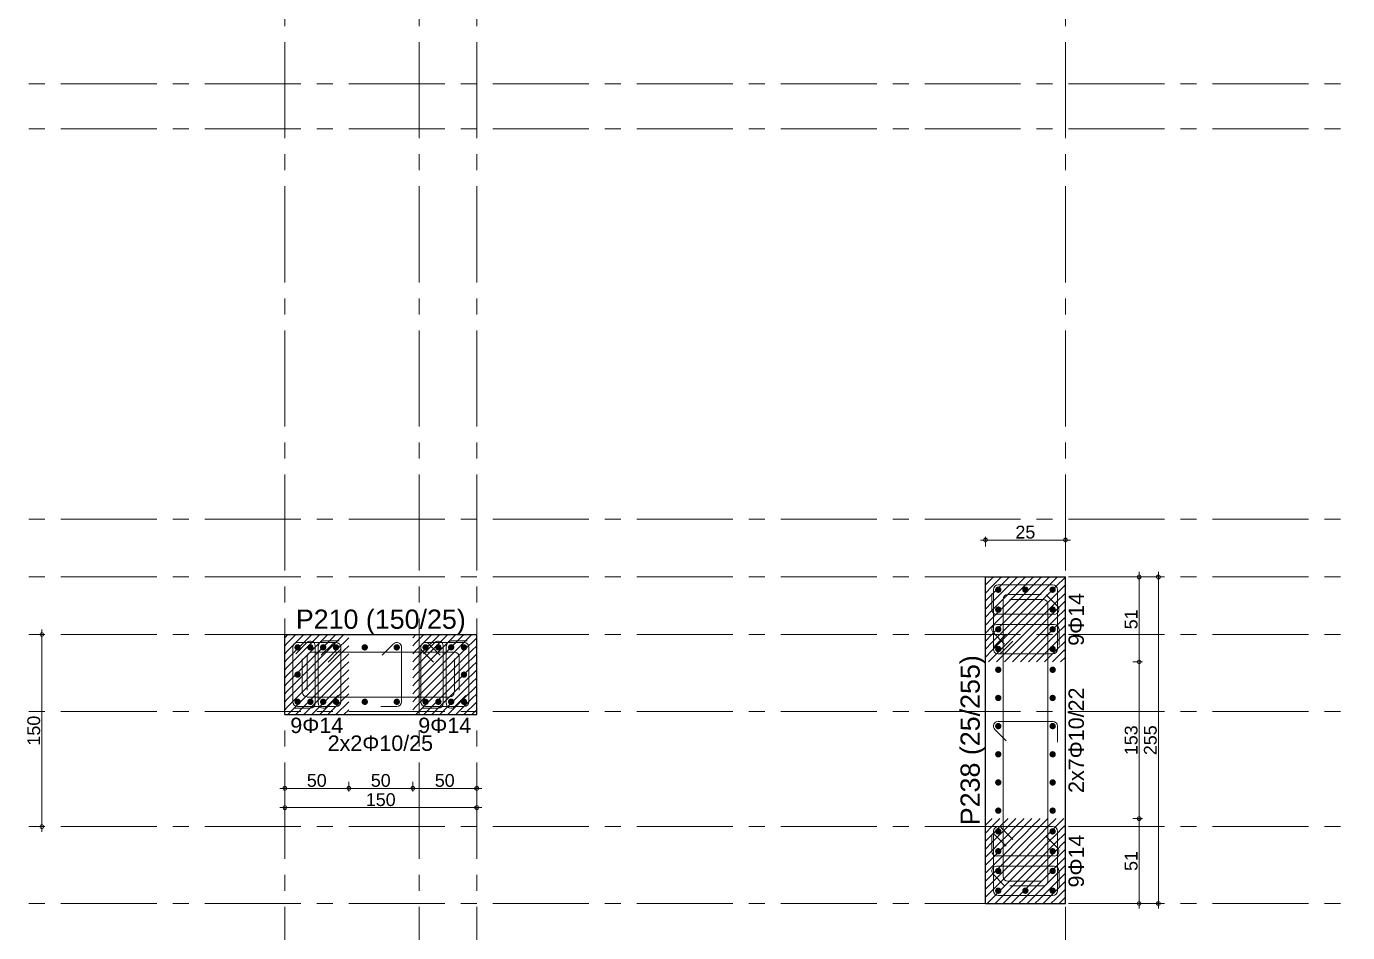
# Model space of a CAD drawing. Header units: millimetres. Extents: x 2232 to 85269, y -3593 to 5869.
# Drawn here: x 29438 to 30471, y 4454 to 5161 of the extents above; entities that cross this region are included whole.
import ezdxf

# ---------------------------------------------------------------- set-up
doc = ezdxf.new("R2010")
doc.units = ezdxf.units.MM
doc.linetypes.add('CENTER2', pattern=[112.5, 75, -12.5, 12.5, -12.5])
doc.linetypes.add('DASHDOT2', pattern=[12.7, 6.35, -3.175, 0, -3.175])
doc.layers.add('aks', color=251, linetype='DASHDOT2', lineweight=35)
for name, color, linetype in [('Donatı Yazısı', 7, 'Continuous'), ('Donatı Çizgisi', 7, 'Continuous'), ('Kolon', 7, 'Continuous'), ('Ölçülendirme', 7, 'Continuous')]:
    doc.layers.add(name, color=color, linetype=linetype)
doc.styles.add('arial_1_18', font='arial.ttf', dxfattribs={"height": 0.2})

# ---------------------------------------------------------------- blocks, each defined once
blk = doc.blocks.new('IDE999Entity6899')
at = {"layer": 'aks', "color": 250, "linetype": 'CENTER2', "lineweight": 5}
blk.add_lwpolyline([(19227.5, 200), (19227.5, 2530)], dxfattribs=at)
blk = doc.blocks.new('IDE999Entity6906')
at = {"layer": 'aks', "color": 250, "linetype": 'CENTER2', "lineweight": 5}
blk.add_lwpolyline([(19732.5, 200), (19732.5, 2530)], dxfattribs=at)
blk = doc.blocks.new('IDE999Entity6907')
at = {"layer": 'aks', "color": 250, "linetype": 'CENTER2', "lineweight": 5}
blk.add_lwpolyline([(19122.5, 200), (19122.5, 2530)], dxfattribs=at)
blk = doc.blocks.new('IDE999Entity6908')
at = {"layer": 'aks', "color": 250, "linetype": 'CENTER2', "lineweight": 5}
blk.add_lwpolyline([(19272.5, 200), (19272.5, 2530)], dxfattribs=at)

msp = doc.modelspace()

# ---------------------------------------------------------------- hatches: boundary and pattern name
at = {"layer": 'Donatı Çizgisi', "linetype": 'Continuous', "lineweight": 5}
h = msp.add_hatch(color=5, dxfattribs=at)
edge = h.paths.add_edge_path(flags=0)
edge.add_arc((30197.7, 4721.4), 2.5, 0, 360)
h = msp.add_hatch(color=5, dxfattribs=at)
edge = h.paths.add_edge_path(flags=0)
edge.add_arc((30218.9, 4721.4), 2.5, 0, 360)
h = msp.add_hatch(color=5, dxfattribs=at)
edge = h.paths.add_edge_path(flags=0)
edge.add_arc((30240.2, 4721.4), 2.5, 0, 360)
h = msp.add_hatch(color=5, dxfattribs=at)
edge = h.paths.add_edge_path(flags=0)
edge.add_arc((30197.7, 4705.9), 2.5, 0, 360)
h = msp.add_hatch(color=5, dxfattribs=at)
edge = h.paths.add_edge_path(flags=0)
edge.add_arc((30240.2, 4705.9), 2.5, 0, 360)
h = msp.add_hatch(color=5, dxfattribs=at)
edge = h.paths.add_edge_path(flags=0)
edge.add_arc((30197.7, 4690.5), 2.5, 0, 360)
h = msp.add_hatch(color=5, dxfattribs=at)
edge = h.paths.add_edge_path(flags=0)
edge.add_arc((30240.2, 4690.5), 2.5, 0, 360)
h = msp.add_hatch(color=5, dxfattribs=at)
edge = h.paths.add_edge_path(flags=0)
edge.add_arc((29650.2, 4676.4), 2.5, 0, 360)
h = msp.add_hatch(color=5, dxfattribs=at)
edge = h.paths.add_edge_path(flags=0)
edge.add_arc((29660.2, 4676.4), 2.5, 0, 360)
h = msp.add_hatch(color=5, dxfattribs=at)
edge = h.paths.add_edge_path(flags=0)
edge.add_arc((29670.2, 4676.4), 2.5, 0, 360)
h = msp.add_hatch(color=5, dxfattribs=at)
edge = h.paths.add_edge_path(flags=0)
edge.add_arc((29680.2, 4676.4), 2.5, 0, 360)
h = msp.add_hatch(color=5, dxfattribs=at)
edge = h.paths.add_edge_path(flags=0)
edge.add_arc((29702.7, 4676.4), 2.5, 0, 360)
h = msp.add_hatch(color=5, dxfattribs=at)
edge = h.paths.add_edge_path(flags=0)
edge.add_arc((29727.7, 4676.4), 2.5, 0, 360)
h = msp.add_hatch(color=5, dxfattribs=at)
edge = h.paths.add_edge_path(flags=0)
edge.add_arc((29750.2, 4676.4), 2.5, 0, 360)
h = msp.add_hatch(color=5, dxfattribs=at)
edge = h.paths.add_edge_path(flags=0)
edge.add_arc((29760.2, 4676.4), 2.5, 0, 360)
h = msp.add_hatch(color=5, dxfattribs=at)
edge = h.paths.add_edge_path(flags=0)
edge.add_arc((29770.2, 4676.4), 2.5, 0, 360)
h = msp.add_hatch(color=5, dxfattribs=at)
edge = h.paths.add_edge_path(flags=0)
edge.add_arc((29780.2, 4676.4), 2.5, 0, 360)
h = msp.add_hatch(color=5, dxfattribs=at)
edge = h.paths.add_edge_path(flags=0)
edge.add_arc((30197.7, 4675.1), 2.5, 0, 360)
h = msp.add_hatch(color=5, dxfattribs=at)
edge = h.paths.add_edge_path(flags=0)
edge.add_arc((30240.2, 4675.1), 2.5, 0, 360)
h = msp.add_hatch(color=5, dxfattribs=at)
edge = h.paths.add_edge_path(flags=0)
edge.add_arc((29650.2, 4655.1), 2.5, 0, 360)
h = msp.add_hatch(color=5, dxfattribs=at)
edge = h.paths.add_edge_path(flags=0)
edge.add_arc((29780.2, 4655.1), 2.5, 0, 360)
h = msp.add_hatch(color=5, dxfattribs=at)
edge = h.paths.add_edge_path(flags=0)
edge.add_arc((30197.7, 4658.9), 2.5, 0, 360)
h = msp.add_hatch(color=5, dxfattribs=at)
edge = h.paths.add_edge_path(flags=0)
edge.add_arc((30240.2, 4658.9), 2.5, 0, 360)
h = msp.add_hatch(color=5, dxfattribs=at)
edge = h.paths.add_edge_path(flags=0)
edge.add_arc((29650.2, 4633.9), 2.5, 0, 360)
h = msp.add_hatch(color=5, dxfattribs=at)
edge = h.paths.add_edge_path(flags=0)
edge.add_arc((29660.2, 4633.9), 2.5, 0, 360)
h = msp.add_hatch(color=5, dxfattribs=at)
edge = h.paths.add_edge_path(flags=0)
edge.add_arc((29670.2, 4633.9), 2.5, 0, 360)
h = msp.add_hatch(color=5, dxfattribs=at)
edge = h.paths.add_edge_path(flags=0)
edge.add_arc((29680.2, 4633.9), 2.5, 0, 360)
h = msp.add_hatch(color=5, dxfattribs=at)
edge = h.paths.add_edge_path(flags=0)
edge.add_arc((29702.7, 4633.9), 2.5, 0, 360)
h = msp.add_hatch(color=5, dxfattribs=at)
edge = h.paths.add_edge_path(flags=0)
edge.add_arc((29727.7, 4633.9), 2.5, 0, 360)
h = msp.add_hatch(color=5, dxfattribs=at)
edge = h.paths.add_edge_path(flags=0)
edge.add_arc((29750.2, 4633.9), 2.5, 0, 360)
h = msp.add_hatch(color=5, dxfattribs=at)
edge = h.paths.add_edge_path(flags=0)
edge.add_arc((29760.2, 4633.9), 2.5, 0, 360)
h = msp.add_hatch(color=5, dxfattribs=at)
edge = h.paths.add_edge_path(flags=0)
edge.add_arc((29770.2, 4633.9), 2.5, 0, 360)
h = msp.add_hatch(color=5, dxfattribs=at)
edge = h.paths.add_edge_path(flags=0)
edge.add_arc((29780.2, 4633.9), 2.5, 0, 360)
h = msp.add_hatch(color=5, dxfattribs=at)
edge = h.paths.add_edge_path(flags=0)
edge.add_arc((30197.7, 4636.9), 2.5, 0, 360)
h = msp.add_hatch(color=5, dxfattribs=at)
edge = h.paths.add_edge_path(flags=0)
edge.add_arc((30240.2, 4636.9), 2.5, 0, 360)
h = msp.add_hatch(color=5, dxfattribs=at)
edge = h.paths.add_edge_path(flags=0)
edge.add_arc((30197.7, 4614.9), 2.5, 0, 360)
h = msp.add_hatch(color=5, dxfattribs=at)
edge = h.paths.add_edge_path(flags=0)
edge.add_arc((30240.2, 4614.9), 2.5, 0, 360)
h = msp.add_hatch(color=5, dxfattribs=at)
edge = h.paths.add_edge_path(flags=0)
edge.add_arc((30197.7, 4592.9), 2.5, 0, 360)
h = msp.add_hatch(color=5, dxfattribs=at)
edge = h.paths.add_edge_path(flags=0)
edge.add_arc((30240.2, 4592.9), 2.5, 0, 360)
h = msp.add_hatch(color=5, dxfattribs=at)
edge = h.paths.add_edge_path(flags=0)
edge.add_arc((30197.7, 4570.9), 2.5, 0, 360)
h = msp.add_hatch(color=5, dxfattribs=at)
edge = h.paths.add_edge_path(flags=0)
edge.add_arc((30240.2, 4570.9), 2.5, 0, 360)
h = msp.add_hatch(color=5, dxfattribs=at)
edge = h.paths.add_edge_path(flags=0)
edge.add_arc((30197.7, 4548.9), 2.5, 0, 360)
h = msp.add_hatch(color=5, dxfattribs=at)
edge = h.paths.add_edge_path(flags=0)
edge.add_arc((30240.2, 4548.9), 2.5, 0, 360)
h = msp.add_hatch(color=5, dxfattribs=at)
edge = h.paths.add_edge_path(flags=0)
edge.add_arc((30197.7, 4532.7), 2.5, 0, 360)
h = msp.add_hatch(color=5, dxfattribs=at)
edge = h.paths.add_edge_path(flags=0)
edge.add_arc((30240.2, 4532.7), 2.5, 0, 360)
h = msp.add_hatch(color=5, dxfattribs=at)
edge = h.paths.add_edge_path(flags=0)
edge.add_arc((30197.7, 4517.2), 2.5, 0, 360)
h = msp.add_hatch(color=5, dxfattribs=at)
edge = h.paths.add_edge_path(flags=0)
edge.add_arc((30240.2, 4517.2), 2.5, 0, 360)
h = msp.add_hatch(color=5, dxfattribs=at)
edge = h.paths.add_edge_path(flags=0)
edge.add_arc((30197.7, 4501.8), 2.5, 0, 360)
h = msp.add_hatch(color=5, dxfattribs=at)
edge = h.paths.add_edge_path(flags=0)
edge.add_arc((30240.2, 4501.8), 2.5, 0, 360)
h = msp.add_hatch(color=5, dxfattribs=at)
edge = h.paths.add_edge_path(flags=0)
edge.add_arc((30197.7, 4486.4), 2.5, 0, 360)
h = msp.add_hatch(color=5, dxfattribs=at)
edge = h.paths.add_edge_path(flags=0)
edge.add_arc((30218.9, 4486.4), 2.5, 0, 360)
h = msp.add_hatch(color=5, dxfattribs=at)
edge = h.paths.add_edge_path(flags=0)
edge.add_arc((30240.2, 4486.4), 2.5, 0, 360)

# ---------------------------------------------------------------- linework, layer by layer
at = {"layer": 'aks', "color": 250, "linetype": 'CENTER2', "lineweight": 5}
for points in [[(28790.2, 5116.4), (32050.2, 5116.4)], [(28790.2, 5081.4), (32050.2, 5081.4)], [(28790.2, 4776.4), (32050.2, 4776.4)], [(28790.2, 4731.4), (32050.2, 4731.4)], [(28790.2, 4686.4), (32050.2, 4686.4)], [(28790.2, 4626.4), (32050.2, 4626.4)], [(28790.2, 4536.4), (32050.2, 4536.4)], [(28790.2, 4476.4), (32050.2, 4476.4)]]:
    msp.add_lwpolyline(points, dxfattribs=at)
at = {"layer": 'Donatı Çizgisi', "color": 1, "linetype": 'Continuous', "lineweight": 5}
for points in [[(30192.7, 4705.9), (30192.7, 4718.4)], [(30201.4, 4497.6), (30201.4, 4713.9)], [(30205.2, 4717.6), (30231.2, 4717.6)], [(30232.7, 4713.9), (30206.7, 4713.9)], [(30235.2, 4717.4), (30244.1, 4708.6)], [(30236.4, 4493.9), (30236.4, 4710.1)], [(30241.4, 4702.2), (30196.4, 4702.2)], [(30202.6, 4679), (30193.8, 4687.9)], [(30196.4, 4694.3), (30241.4, 4694.3)], [(30245.2, 4690.5), (30245.2, 4678)], [(29648.7, 4671.4), (29657.5, 4680.3)], [(29663.9, 4677.6), (29663.9, 4632.6)], [(29666.4, 4632.6), (29666.4, 4677.6)], [(29670.2, 4681.4), (29682.7, 4681.4)], [(29716.2, 4670.2), (29725, 4679)], [(29748.7, 4671.4), (29757.5, 4680.3)], [(29763.9, 4677.6), (29763.9, 4632.6)], [(29766.4, 4632.6), (29766.4, 4677.6)], [(29770.2, 4681.4), (29782.7, 4681.4)], [(29653.9, 4667.4), (29653.9, 4641.4)], [(29657.7, 4642.9), (29657.7, 4668.9)], [(29661.4, 4672.6), (29772.7, 4672.6)], [(29731.4, 4676.4), (29731.4, 4633.9)], [(29772.7, 4641.4), (29772.7, 4667.4)], [(29776.4, 4668.9), (29776.4, 4642.9)], [(29657.7, 4637.6), (29768.9, 4637.6)], [(29681.6, 4638.8), (29672.8, 4630)], [(29781.6, 4638.8), (29772.8, 4630)], [(29660.2, 4628.9), (29647.7, 4628.9)], [(29727.7, 4630.1), (29715.2, 4630.1)], [(29760.2, 4628.9), (29747.7, 4628.9)], [(30197.7, 4618.6), (30240.2, 4618.6)], [(30243.9, 4614.9), (30243.9, 4602.4)], [(30203.8, 4603.4), (30195, 4612.2)], [(30192.7, 4517.2), (30192.7, 4529.7)], [(30235.2, 4528.7), (30244.1, 4519.9)], [(30241.4, 4513.5), (30196.4, 4513.5)], [(30196.4, 4505.6), (30241.4, 4505.6)], [(30245.2, 4501.8), (30245.2, 4489.3)], [(30202.6, 4490.3), (30193.8, 4499.2)], [(30231.2, 4493.9), (30205.2, 4493.9)], [(30206.7, 4490.1), (30232.7, 4490.1)]]:
    msp.add_lwpolyline(points, dxfattribs=at)
at = {"layer": 'Donatı Çizgisi', "color": 5, "linetype": 'Continuous', "lineweight": 5}
for points in [[(30193.9, 4675.1), (30193.9, 4721.4)], [(30197.7, 4725.1), (30240.2, 4725.1)], [(30243.9, 4721.4), (30243.9, 4675.1)], [(29680.2, 4680.1), (29650.2, 4680.1)], [(29677.5, 4679), (29668.7, 4670.2)], [(29750.2, 4680.1), (29780.2, 4680.1)], [(29752.8, 4679), (29761.6, 4670.2)], [(30195, 4677.7), (30203.8, 4686.6)], [(30209.1, 4681.3), (30200.3, 4672.4)], [(29646.4, 4676.4), (29646.4, 4633.9)], [(29674, 4664.9), (29682.8, 4673.7)], [(29683.9, 4633.9), (29683.9, 4676.4)], [(29746.4, 4633.9), (29746.4, 4676.4)], [(29756.3, 4664.9), (29747.5, 4673.7)], [(29783.9, 4676.4), (29783.9, 4633.9)], [(30240.2, 4671.3), (30197.7, 4671.3)], [(29650.2, 4630.1), (29680.2, 4630.1)], [(29780.2, 4630.1), (29750.2, 4630.1)], [(30193.9, 4532.7), (30193.9, 4486.4)], [(30240.2, 4536.4), (30197.7, 4536.4)], [(30209.1, 4526.5), (30200.3, 4535.3)], [(30243.9, 4486.4), (30243.9, 4532.7)], [(30195, 4530), (30203.8, 4521.2)], [(30197.7, 4482.6), (30240.2, 4482.6)]]:
    msp.add_lwpolyline(points, dxfattribs=at)
for centre, start, end in [((30197.7, 4721.4), 90, 180), ((30240.2, 4721.4), 0, 90), ((29650.2, 4676.4), 90, 180), ((29680.2, 4676.4), 0, 135), ((29680.2, 4676.4), 315, 90), ((29750.2, 4676.4), 90, 225), ((29750.2, 4676.4), 45, 180), ((29780.2, 4676.4), 0, 90), ((30197.7, 4675.1), 135, 270), ((30197.7, 4675.1), 180, 315), ((30240.2, 4675.1), 270, 0), ((29650.2, 4633.9), 180, 270), ((29680.2, 4633.9), 270, 0), ((29750.2, 4633.9), 180, 270), ((29780.2, 4633.9), 270, 0), ((30197.7, 4532.7), 45, 180), ((30197.7, 4532.7), 90, 225), ((30240.2, 4532.7), 0, 90), ((30197.7, 4486.4), 180, 270), ((30240.2, 4486.4), 270, 0)]:
    msp.add_arc(centre, 3.75, start, end, dxfattribs=at)
at = {"layer": 'Donatı Çizgisi', "color": 1, "linetype": 'Continuous', "lineweight": 5}
for centre, start, end in [((30205.2, 4713.9), 90, 180), ((30232.7, 4710.1), 0, 90), ((30241.4, 4705.9), 270, 45), ((30196.4, 4705.9), 180, 270), ((30196.4, 4690.5), 90, 225), ((30241.4, 4690.5), 0, 90), ((29660.2, 4677.6), 0, 135), ((29670.2, 4677.6), 90, 180), ((29727.7, 4676.4), 0, 135), ((29760.2, 4677.6), 0, 135), ((29770.2, 4677.6), 90, 180), ((29661.4, 4668.9), 90, 180), ((29772.7, 4668.9), 0, 90), ((29657.7, 4641.4), 180, 270), ((29768.9, 4641.4), 270, 0), ((29660.2, 4632.6), 270, 0), ((29670.2, 4632.6), 180, 315), ((29727.7, 4633.9), 270, 0), ((29760.2, 4632.6), 270, 0), ((29770.2, 4632.6), 180, 315), ((30197.7, 4614.9), 90, 225), ((30240.2, 4614.9), 0, 90), ((30196.4, 4517.2), 180, 270), ((30241.4, 4517.2), 270, 45), ((30196.4, 4501.8), 90, 225), ((30241.4, 4501.8), 0, 90), ((30205.2, 4497.6), 180, 270), ((30232.7, 4493.9), 270, 0)]:
    msp.add_arc(centre, 3.75, start, end, dxfattribs=at)
at = {"layer": 'Kolon', "color": 251, "linetype": 'Continuous', "lineweight": -3}
for points in [[(30187.7, 4731.3), (30187.7, 4731.4)], [(30187.7, 4725.1), (30192.7, 4730.1)], [(30192.7, 4723.9), (30200.2, 4731.4)], [(30192.7, 4730.1), (30193.9, 4731.4)], [(30198.9, 4723.9), (30205.2, 4730.1)], [(30205.2, 4723.9), (30212.7, 4731.4)], [(30205.2, 4730.1), (30206.4, 4731.4)], [(30211.4, 4723.9), (30217.7, 4730.1)], [(30217.7, 4723.9), (30225.2, 4731.4)], [(30217.7, 4730.1), (30218.9, 4731.4)], [(30223.9, 4723.9), (30230.2, 4730.1)], [(30230.2, 4723.9), (30237.7, 4731.4)], [(30230.2, 4730.1), (30231.4, 4731.4)], [(30236.4, 4723.9), (30242.7, 4730.1)], [(30242.7, 4730.1), (30243.9, 4731.4)], [(30242.7, 4723.9), (30250.2, 4731.3)], [(30187.7, 4718.8), (30192.7, 4723.9)], [(30192.7, 4711.4), (30205.2, 4723.9)], [(30192.7, 4717.6), (30198.9, 4723.9)], [(30205.2, 4711.4), (30217.7, 4723.9)], [(30205.2, 4717.6), (30211.4, 4723.9)], [(30217.7, 4711.4), (30230.2, 4723.9)], [(30217.7, 4717.6), (30223.9, 4723.9)], [(30230.2, 4711.4), (30242.7, 4723.9)], [(30230.2, 4717.6), (30236.4, 4723.9)], [(30242.7, 4717.6), (30248.9, 4723.9)], [(30242.7, 4711.4), (30250.2, 4718.8)], [(30248.9, 4723.9), (30250.2, 4725.1)], [(30187.7, 4712.6), (30192.7, 4717.6)], [(30187.7, 4706.3), (30192.7, 4711.4)], [(30192.7, 4698.9), (30205.2, 4711.4)], [(30192.7, 4705.1), (30198.9, 4711.4)], [(30198.9, 4711.4), (30205.2, 4717.6)], [(30205.2, 4698.9), (30217.7, 4711.4)], [(30205.2, 4705.1), (30211.4, 4711.4)], [(30211.4, 4711.4), (30217.7, 4717.6)], [(30217.7, 4698.9), (30230.2, 4711.4)], [(30217.7, 4705.1), (30223.9, 4711.4)], [(30223.9, 4711.4), (30230.2, 4717.6)], [(30230.2, 4698.9), (30242.7, 4711.4)], [(30230.2, 4705.1), (30236.4, 4711.4)], [(30236.4, 4711.4), (30242.7, 4717.6)], [(30242.7, 4705.1), (30248.9, 4711.4)], [(30248.9, 4711.4), (30250.2, 4712.6)], [(30187.7, 4700.1), (30192.7, 4705.1)], [(30187.7, 4693.8), (30192.7, 4698.9)], [(30192.7, 4686.4), (30205.2, 4698.9)], [(30192.7, 4692.6), (30198.9, 4698.9)], [(30198.9, 4698.9), (30205.2, 4705.1)], [(30205.2, 4686.4), (30217.7, 4698.9)], [(30205.2, 4692.6), (30211.4, 4698.9)], [(30211.4, 4698.9), (30217.7, 4705.1)], [(30217.7, 4686.4), (30230.2, 4698.9)], [(30217.7, 4692.6), (30223.9, 4698.9)], [(30223.9, 4698.9), (30230.2, 4705.1)], [(30230.2, 4686.4), (30242.7, 4698.9)], [(30230.2, 4692.6), (30236.4, 4698.9)], [(30236.4, 4698.9), (30242.7, 4705.1)], [(30242.7, 4698.9), (30250.2, 4706.3)], [(30242.7, 4692.6), (30248.9, 4698.9)], [(30248.9, 4698.9), (30250.2, 4700.1)], [(30187.7, 4687.6), (30192.7, 4692.6)], [(30198.9, 4686.4), (30205.2, 4692.6)], [(30211.4, 4686.4), (30217.7, 4692.6)], [(30223.9, 4686.4), (30230.2, 4692.6)], [(30236.4, 4686.4), (30242.7, 4692.6)], [(30242.7, 4686.4), (30250.2, 4693.8)], [(30248.9, 4686.4), (30250.2, 4687.6)], [(29640.2, 4683.8), (29642.7, 4686.4)], [(29640.2, 4677.6), (29642.7, 4680.1)], [(29642.7, 4673.9), (29655.2, 4686.4)], [(29642.7, 4680.1), (29648.9, 4686.4)], [(29648.9, 4673.9), (29655.2, 4680.1)], [(29655.2, 4673.9), (29667.7, 4686.4)], [(29655.2, 4680.1), (29661.4, 4686.4)], [(29661.4, 4673.9), (29667.7, 4680.1)], [(29667.7, 4673.9), (29680.2, 4686.4)], [(29667.7, 4680.1), (29673.9, 4686.4)], [(29673.9, 4673.9), (29680.2, 4680.1)], [(29680.2, 4680.1), (29686.4, 4686.4)], [(29680.2, 4673.9), (29690.2, 4683.8)], [(29686.4, 4673.9), (29690.2, 4677.6)], [(29740.2, 4683.8), (29742.7, 4686.4)], [(29740.2, 4677.6), (29742.7, 4680.1)], [(29742.7, 4673.9), (29755.2, 4686.4)], [(29742.7, 4680.1), (29748.9, 4686.4)], [(29748.9, 4673.9), (29755.2, 4680.1)], [(29755.2, 4673.9), (29767.7, 4686.4)], [(29755.2, 4680.1), (29761.4, 4686.4)], [(29761.4, 4673.9), (29767.7, 4680.1)], [(29767.7, 4673.9), (29780.2, 4686.4)], [(29767.7, 4680.1), (29773.9, 4686.4)], [(29773.9, 4673.9), (29780.2, 4680.1)], [(29780.2, 4680.1), (29786.4, 4686.4)], [(29780.2, 4673.9), (29790.2, 4683.8)], [(29786.4, 4673.9), (29790.2, 4677.6)], [(30187.7, 4681.3), (30192.7, 4686.4)], [(30187.7, 4675.1), (30192.7, 4680.1)], [(30192.7, 4673.9), (30205.2, 4686.4)], [(30192.7, 4680.1), (30198.9, 4686.4)], [(30198.9, 4673.9), (30205.2, 4680.1)], [(30205.2, 4673.9), (30217.7, 4686.4)], [(30205.2, 4680.1), (30211.4, 4686.4)], [(30211.4, 4673.9), (30217.7, 4680.1)], [(30217.7, 4673.9), (30230.2, 4686.4)], [(30217.7, 4680.1), (30223.9, 4686.4)], [(30223.9, 4673.9), (30230.2, 4680.1)], [(30230.2, 4673.9), (30242.7, 4686.4)], [(30230.2, 4680.1), (30236.4, 4686.4)], [(30236.4, 4673.9), (30242.7, 4680.1)], [(30242.7, 4680.1), (30248.9, 4686.4)], [(30242.7, 4673.9), (30250.2, 4681.3)], [(29640.2, 4671.3), (29642.7, 4673.9)], [(29640.2, 4665.1), (29642.7, 4667.6)], [(29642.7, 4661.4), (29655.2, 4673.9)], [(29642.7, 4667.6), (29648.9, 4673.9)], [(29648.9, 4661.4), (29655.2, 4667.6)], [(29655.2, 4661.4), (29667.7, 4673.9)], [(29655.2, 4667.6), (29661.4, 4673.9)], [(29661.4, 4661.4), (29667.7, 4667.6)], [(29667.7, 4661.4), (29680.2, 4673.9)], [(29667.7, 4667.6), (29673.9, 4673.9)], [(29673.9, 4661.4), (29680.2, 4667.6)], [(29680.2, 4667.6), (29686.4, 4673.9)], [(29680.2, 4661.4), (29690.2, 4671.3)], [(29740.2, 4671.3), (29742.7, 4673.9)], [(29740.2, 4665.1), (29742.7, 4667.6)], [(29742.7, 4661.4), (29755.2, 4673.9)], [(29742.7, 4667.6), (29748.9, 4673.9)], [(29748.9, 4661.4), (29755.2, 4667.6)], [(29755.2, 4661.4), (29767.7, 4673.9)], [(29755.2, 4667.6), (29761.4, 4673.9)], [(29761.4, 4661.4), (29767.7, 4667.6)], [(29767.7, 4661.4), (29780.2, 4673.9)], [(29767.7, 4667.6), (29773.9, 4673.9)], [(29773.9, 4661.4), (29780.2, 4667.6)], [(29780.2, 4667.6), (29786.4, 4673.9)], [(29780.2, 4661.4), (29790.2, 4671.3)], [(30187.7, 4668.8), (30192.7, 4673.9)], [(30190.1, 4665.1), (30192.7, 4667.6)], [(30192.7, 4667.6), (30198.9, 4673.9)], [(30196.4, 4665.1), (30205.2, 4673.9)], [(30202.6, 4665.1), (30205.2, 4667.6)], [(30205.2, 4667.6), (30211.4, 4673.9)], [(30208.9, 4665.1), (30217.7, 4673.9)], [(30215.1, 4665.1), (30217.7, 4667.6)], [(30217.7, 4667.6), (30223.9, 4673.9)], [(30221.4, 4665.1), (30230.2, 4673.9)], [(30227.6, 4665.1), (30230.2, 4667.6)], [(30230.2, 4667.6), (30236.4, 4673.9)], [(30233.9, 4665.1), (30242.7, 4673.9)], [(30240.1, 4665.1), (30242.7, 4667.6)], [(30242.7, 4667.6), (30248.9, 4673.9)], [(30246.4, 4665.1), (30250.2, 4668.8)], [(30248.9, 4673.9), (30250.2, 4675.1)], [(29640.2, 4658.8), (29642.7, 4661.4)], [(29642.7, 4648.9), (29655.2, 4661.4)], [(29642.7, 4655.1), (29648.9, 4661.4)], [(29655.2, 4648.9), (29667.7, 4661.4)], [(29655.2, 4655.1), (29661.4, 4661.4)], [(29667.7, 4648.9), (29680.2, 4661.4)], [(29667.7, 4655.1), (29673.9, 4661.4)], [(29680.2, 4655.1), (29686.4, 4661.4)], [(29680.2, 4648.9), (29690.2, 4658.8)], [(29686.4, 4661.4), (29690.2, 4665.1)], [(29740.2, 4658.8), (29742.7, 4661.4)], [(29742.7, 4648.9), (29755.2, 4661.4)], [(29742.7, 4655.1), (29748.9, 4661.4)], [(29755.2, 4648.9), (29767.7, 4661.4)], [(29755.2, 4655.1), (29761.4, 4661.4)], [(29767.7, 4648.9), (29780.2, 4661.4)], [(29767.7, 4655.1), (29773.9, 4661.4)], [(29780.2, 4655.1), (29786.4, 4661.4)], [(29780.2, 4648.9), (29790.2, 4658.8)], [(29786.4, 4661.4), (29790.2, 4665.1)], [(29640.2, 4652.6), (29642.7, 4655.1)], [(29640.2, 4646.3), (29642.7, 4648.9)], [(29642.7, 4636.4), (29655.2, 4648.9)], [(29642.7, 4642.6), (29648.9, 4648.9)], [(29648.9, 4648.9), (29655.2, 4655.1)], [(29655.2, 4636.4), (29667.7, 4648.9)], [(29655.2, 4642.6), (29661.4, 4648.9)], [(29661.4, 4648.9), (29667.7, 4655.1)], [(29667.7, 4636.4), (29680.2, 4648.9)], [(29667.7, 4642.6), (29673.9, 4648.9)], [(29673.9, 4648.9), (29680.2, 4655.1)], [(29680.2, 4642.6), (29686.4, 4648.9)], [(29680.2, 4636.4), (29690.2, 4646.3)], [(29686.4, 4648.9), (29690.2, 4652.6)], [(29740.2, 4652.6), (29742.7, 4655.1)], [(29740.2, 4646.3), (29742.7, 4648.9)], [(29742.7, 4636.4), (29755.2, 4648.9)], [(29742.7, 4642.6), (29748.9, 4648.9)], [(29748.9, 4648.9), (29755.2, 4655.1)], [(29755.2, 4636.4), (29767.7, 4648.9)], [(29755.2, 4642.6), (29761.4, 4648.9)], [(29761.4, 4648.9), (29767.7, 4655.1)], [(29767.7, 4636.4), (29780.2, 4648.9)], [(29767.7, 4642.6), (29773.9, 4648.9)], [(29773.9, 4648.9), (29780.2, 4655.1)], [(29780.2, 4642.6), (29786.4, 4648.9)], [(29780.2, 4636.4), (29790.2, 4646.3)], [(29786.4, 4648.9), (29790.2, 4652.6)], [(29640.2, 4640.1), (29642.7, 4642.6)], [(29640.2, 4633.8), (29642.7, 4636.4)], [(29642.7, 4623.9), (29655.2, 4636.4)], [(29642.7, 4630.1), (29648.9, 4636.4)], [(29648.9, 4636.4), (29655.2, 4642.6)], [(29655.2, 4623.9), (29667.7, 4636.4)], [(29655.2, 4630.1), (29661.4, 4636.4)], [(29661.4, 4636.4), (29667.7, 4642.6)], [(29667.7, 4623.9), (29680.2, 4636.4)], [(29667.7, 4630.1), (29673.9, 4636.4)], [(29673.9, 4636.4), (29680.2, 4642.6)], [(29680.2, 4630.1), (29686.4, 4636.4)], [(29686.4, 4636.4), (29690.2, 4640.1)], [(29740.2, 4640.1), (29742.7, 4642.6)], [(29740.2, 4633.8), (29742.7, 4636.4)], [(29742.7, 4623.9), (29755.2, 4636.4)], [(29742.7, 4630.1), (29748.9, 4636.4)], [(29748.9, 4636.4), (29755.2, 4642.6)], [(29755.2, 4623.9), (29767.7, 4636.4)], [(29755.2, 4630.1), (29761.4, 4636.4)], [(29761.4, 4636.4), (29767.7, 4642.6)], [(29767.7, 4623.9), (29780.2, 4636.4)], [(29767.7, 4630.1), (29773.9, 4636.4)], [(29773.9, 4636.4), (29780.2, 4642.6)], [(29780.2, 4630.1), (29786.4, 4636.4)], [(29786.4, 4636.4), (29790.2, 4640.1)], [(29640.2, 4627.6), (29642.7, 4630.1)], [(29648.9, 4623.9), (29655.2, 4630.1)], [(29661.4, 4623.9), (29667.7, 4630.1)], [(29673.9, 4623.9), (29680.2, 4630.1)], [(29680.2, 4623.9), (29690.2, 4633.8)], [(29686.4, 4623.9), (29690.2, 4627.6)], [(29740.2, 4627.6), (29742.7, 4630.1)], [(29748.9, 4623.9), (29755.2, 4630.1)], [(29761.4, 4623.9), (29767.7, 4630.1)], [(29773.9, 4623.9), (29780.2, 4630.1)], [(29780.2, 4623.9), (29790.2, 4633.8)], [(29786.4, 4623.9), (29790.2, 4627.6)], [(29642.7, 4623.9), (29642.7, 4623.9)], [(29648.9, 4623.9), (29648.9, 4623.9)], [(29655.2, 4623.9), (29655.2, 4623.9)], [(29661.4, 4623.9), (29661.4, 4623.9)], [(29667.7, 4623.9), (29667.7, 4623.9)], [(29673.9, 4623.9), (29673.9, 4623.9)], [(29680.2, 4623.9), (29680.2, 4623.9)], [(29686.4, 4623.9), (29686.4, 4623.9)], [(29742.7, 4623.9), (29742.7, 4623.9)], [(29748.9, 4623.9), (29748.9, 4623.9)], [(29755.2, 4623.9), (29755.2, 4623.9)], [(29761.4, 4623.9), (29761.4, 4623.9)], [(29767.7, 4623.9), (29767.7, 4623.9)], [(29773.9, 4623.9), (29773.9, 4623.9)], [(29780.2, 4623.9), (29780.2, 4623.9)], [(29786.4, 4623.9), (29786.4, 4623.9)], [(30187.7, 4537.6), (30192.7, 4542.6)], [(30192.7, 4536.4), (30199, 4542.7)], [(30192.7, 4542.6), (30192.7, 4542.7)], [(30198.9, 4536.4), (30205.2, 4542.6)], [(30205.2, 4536.4), (30211.5, 4542.7)], [(30205.2, 4542.6), (30205.2, 4542.7)], [(30211.4, 4536.4), (30217.7, 4542.6)], [(30217.7, 4536.4), (30224, 4542.7)], [(30217.7, 4542.6), (30217.7, 4542.7)], [(30223.9, 4536.4), (30230.2, 4542.6)], [(30230.2, 4536.4), (30236.5, 4542.7)], [(30230.2, 4542.6), (30230.2, 4542.7)], [(30236.4, 4536.4), (30242.7, 4542.6)], [(30242.7, 4536.4), (30249, 4542.7)], [(30242.7, 4542.6), (30242.7, 4542.7)], [(30187.7, 4531.3), (30192.7, 4536.4)], [(30192.7, 4523.9), (30205.2, 4536.4)], [(30192.7, 4530.1), (30198.9, 4536.4)], [(30205.2, 4523.9), (30217.7, 4536.4)], [(30205.2, 4530.1), (30211.4, 4536.4)], [(30217.7, 4523.9), (30230.2, 4536.4)], [(30217.7, 4530.1), (30223.9, 4536.4)], [(30230.2, 4523.9), (30242.7, 4536.4)], [(30230.2, 4530.1), (30236.4, 4536.4)], [(30242.7, 4530.1), (30248.9, 4536.4)], [(30248.9, 4536.4), (30250.2, 4537.6)], [(30187.7, 4525.1), (30192.7, 4530.1)], [(30187.7, 4518.8), (30192.7, 4523.9)], [(30192.7, 4511.4), (30205.2, 4523.9)], [(30192.7, 4517.6), (30198.9, 4523.9)], [(30198.9, 4523.9), (30205.2, 4530.1)], [(30205.2, 4511.4), (30217.7, 4523.9)], [(30205.2, 4517.6), (30211.4, 4523.9)], [(30211.4, 4523.9), (30217.7, 4530.1)], [(30217.7, 4511.4), (30230.2, 4523.9)], [(30217.7, 4517.6), (30223.9, 4523.9)], [(30223.9, 4523.9), (30230.2, 4530.1)], [(30230.2, 4511.4), (30242.7, 4523.9)], [(30230.2, 4517.6), (30236.4, 4523.9)], [(30236.4, 4523.9), (30242.7, 4530.1)], [(30242.7, 4523.9), (30250.2, 4531.3)], [(30242.7, 4517.6), (30248.9, 4523.9)], [(30248.9, 4523.9), (30250.2, 4525.1)], [(30187.7, 4512.6), (30192.7, 4517.6)], [(30187.7, 4506.3), (30192.7, 4511.4)], [(30192.7, 4498.9), (30205.2, 4511.4)], [(30192.7, 4505.1), (30198.9, 4511.4)], [(30198.9, 4511.4), (30205.2, 4517.6)], [(30205.2, 4498.9), (30217.7, 4511.4)], [(30205.2, 4505.1), (30211.4, 4511.4)], [(30211.4, 4511.4), (30217.7, 4517.6)], [(30217.7, 4498.9), (30230.2, 4511.4)], [(30217.7, 4505.1), (30223.9, 4511.4)], [(30223.9, 4511.4), (30230.2, 4517.6)], [(30230.2, 4498.9), (30242.7, 4511.4)], [(30230.2, 4505.1), (30236.4, 4511.4)], [(30236.4, 4511.4), (30242.7, 4517.6)], [(30242.7, 4511.4), (30250.2, 4518.8)], [(30242.7, 4505.1), (30248.9, 4511.4)], [(30248.9, 4511.4), (30250.2, 4512.6)], [(30187.7, 4500.1), (30192.7, 4505.1)], [(30198.9, 4498.9), (30205.2, 4505.1)], [(30211.4, 4498.9), (30217.7, 4505.1)], [(30223.9, 4498.9), (30230.2, 4505.1)], [(30236.4, 4498.9), (30242.7, 4505.1)], [(30242.7, 4498.9), (30250.2, 4506.3)], [(30187.7, 4493.8), (30192.7, 4498.9)], [(30187.7, 4487.6), (30192.7, 4492.6)], [(30192.7, 4486.4), (30205.2, 4498.9)], [(30192.7, 4492.6), (30198.9, 4498.9)], [(30198.9, 4486.4), (30205.2, 4492.6)], [(30205.2, 4486.4), (30217.7, 4498.9)], [(30205.2, 4492.6), (30211.4, 4498.9)], [(30211.4, 4486.4), (30217.7, 4492.6)], [(30217.7, 4486.4), (30230.2, 4498.9)], [(30217.7, 4492.6), (30223.9, 4498.9)], [(30223.9, 4486.4), (30230.2, 4492.6)], [(30230.2, 4486.4), (30242.7, 4498.9)], [(30230.2, 4492.6), (30236.4, 4498.9)], [(30236.4, 4486.4), (30242.7, 4492.6)], [(30242.7, 4492.6), (30248.9, 4498.9)], [(30242.7, 4486.4), (30250.2, 4493.8)], [(30248.9, 4498.9), (30250.2, 4500.1)], [(30187.7, 4481.3), (30192.7, 4486.4)], [(30192.7, 4480.1), (30198.9, 4486.4)], [(30195.2, 4476.4), (30205.2, 4486.4)], [(30205.2, 4480.1), (30211.4, 4486.4)], [(30207.7, 4476.4), (30217.7, 4486.4)], [(30217.7, 4480.1), (30223.9, 4486.4)], [(30220.2, 4476.4), (30230.2, 4486.4)], [(30230.2, 4480.1), (30236.4, 4486.4)], [(30232.7, 4476.4), (30242.7, 4486.4)], [(30242.7, 4480.1), (30248.9, 4486.4)], [(30245.2, 4476.4), (30250.2, 4481.3)], [(30248.9, 4486.4), (30250.2, 4487.6)], [(30188.9, 4476.4), (30192.7, 4480.1)], [(30201.4, 4476.4), (30205.2, 4480.1)], [(30213.9, 4476.4), (30217.7, 4480.1)], [(30226.4, 4476.4), (30230.2, 4480.1)], [(30238.9, 4476.4), (30242.7, 4480.1)]]:
    msp.add_lwpolyline(points, dxfattribs=at)
at = {"layer": 'Kolon', "color": 33, "linetype": 'Continuous', "lineweight": -3}
for points in [[(30187.7, 4476.4), (30187.7, 4731.4)], [(30187.7, 4731.4), (30250.2, 4731.4)], [(30250.2, 4476.4), (30250.2, 4731.4)], [(29640.2, 4686.4), (29790.2, 4686.4)], [(29640.2, 4623.9), (29640.2, 4686.4)], [(29790.2, 4623.9), (29790.2, 4686.4)], [(29640.2, 4623.9), (29790.2, 4623.9)], [(30187.7, 4476.4), (30250.2, 4476.4)]]:
    msp.add_lwpolyline(points, dxfattribs=at)
at = {"layer": 'Ölçülendirme', "color": 5, "linetype": 'Continuous', "lineweight": 5}
for points in [[(30254.2, 4760.2), (30183.7, 4760.2)], [(30187.7, 4755.2), (30187.7, 4762.7)], [(30250.2, 4755.2), (30250.2, 4762.7)], [(30302.8, 4731.4), (30310.3, 4731.4)], [(30307.8, 4472.4), (30307.8, 4735.4)], [(30317.8, 4731.4), (30325.3, 4731.4)], [(30322.8, 4472.4), (30322.8, 4735.4)], [(29450.3, 4532.4), (29450.3, 4690.4)], [(29445.3, 4686.4), (29452.8, 4686.4)], [(30302.8, 4665.1), (30310.3, 4665.1)], [(29636.2, 4566.3), (29794.2, 4566.3)], [(29640.2, 4571.3), (29640.2, 4563.8)], [(29690.2, 4571.3), (29690.2, 4563.8)], [(29740.2, 4571.3), (29740.2, 4563.8)], [(29790.2, 4571.3), (29790.2, 4563.8)], [(29640.2, 4556.3), (29640.2, 4548.8)], [(29790.2, 4556.3), (29790.2, 4548.8)], [(29636.2, 4551.3), (29794.2, 4551.3)], [(30302.8, 4542.7), (30310.3, 4542.7)], [(29445.3, 4536.4), (29452.8, 4536.4)], [(30302.8, 4476.4), (30310.3, 4476.4)], [(30317.8, 4476.4), (30325.3, 4476.4)]]:
    msp.add_lwpolyline(points, dxfattribs=at)
for centre in [(30187.7, 4760.2), (30250.2, 4760.2), (30307.8, 4731.4), (30322.8, 4731.4), (29450.3, 4686.4), (30307.8, 4665.1), (29640.2, 4566.3), (29690.2, 4566.3), (29740.2, 4566.3), (29790.2, 4566.3), (29640.2, 4551.3), (29790.2, 4551.3), (30307.8, 4542.7), (29450.3, 4536.4), (30307.8, 4476.4), (30322.8, 4476.4)]:
    msp.add_circle(centre, 1.5, dxfattribs=at)

# ---------------------------------------------------------------- block references
at = {"layer": 'aks'}
for name in ['IDE999Entity6907', 'IDE999Entity6899', 'IDE999Entity6908', 'IDE999Entity6906']:
    msp.add_blockref(name, (10517.7, 2961.4), dxfattribs=at)

# ---------------------------------------------------------------- texts
at = {"layer": 'Donatı Yazısı', "color": 1, "linetype": 'Continuous', "lineweight": 5, "style": 'arial_1_18'}
for s, p in [('9Φ14', (30264.6, 4677.6)), ('2x7Φ10/22', (30264.6, 4562.7)), ('9Φ14', (30264.6, 4488.9))]:
    msp.add_text(s, height=12, rotation=90, dxfattribs=at).set_placement(p)
for s, p in [('9Φ14', (29644.5, 4609.5)), ('9Φ14', (29744.5, 4609.5)), ('2x2Φ10/25', (29673.7, 4595.6))]:
    msp.add_text(s, height=12, dxfattribs=at).set_placement(p)
at = {"layer": 'Kolon', "color": 1, "linetype": 'Continuous', "lineweight": 5, "style": 'arial_1_18'}
msp.add_text('P210 (150/25)', height=15, dxfattribs=at).set_placement((29648.8, 4690.9))
msp.add_text('P238 (25/255)', height=15, rotation=90, dxfattribs=at).set_placement((30183.2, 4537.5))
at = {"layer": 'Ölçülendirme', "color": 5, "linetype": 'Continuous', "lineweight": 5, "style": 'arial_1_18'}
for s, p in [('25', (30211.1, 4761.4)), ('50', (29657.4, 4567.5)), ('50', (29707.4, 4567.5)), ('50', (29757.4, 4567.5)), ('150', (29703.5, 4552.5))]:
    msp.add_text(s, height=10, dxfattribs=at).set_placement(p)
for s, p in [('51', (30306.5, 4690.5)), ('150', (29449, 4599.7)), ('153', (30306.5, 4592.2)), ('255', (30321.5, 4592.2)), ('51', (30306.5, 4501.8))]:
    msp.add_text(s, height=10, rotation=90, dxfattribs=at).set_placement(p)

doc.saveas('drawing.dxf')
